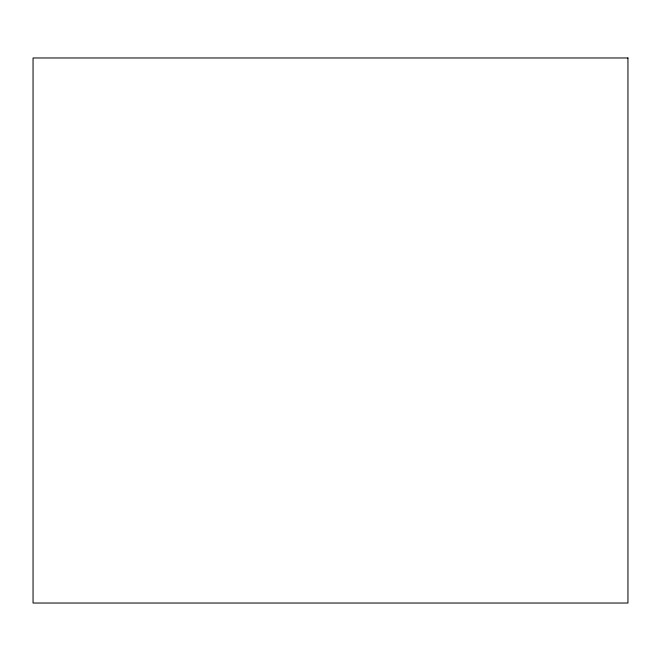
<?xml version="1.0" encoding="UTF-8"?>
<svg xmlns="http://www.w3.org/2000/svg" width="661" height="661" viewBox="0 0 661 661"><rect width="100%" height="100%" fill="white"/><g stroke="black" fill="none" stroke-linecap="round" stroke-linejoin="round"><path stroke-width="0.99" d="M627.95 57.97L33.05 57.97L33.05 603.03L627.95 603.03L627.95 57.97"/></g></svg>
